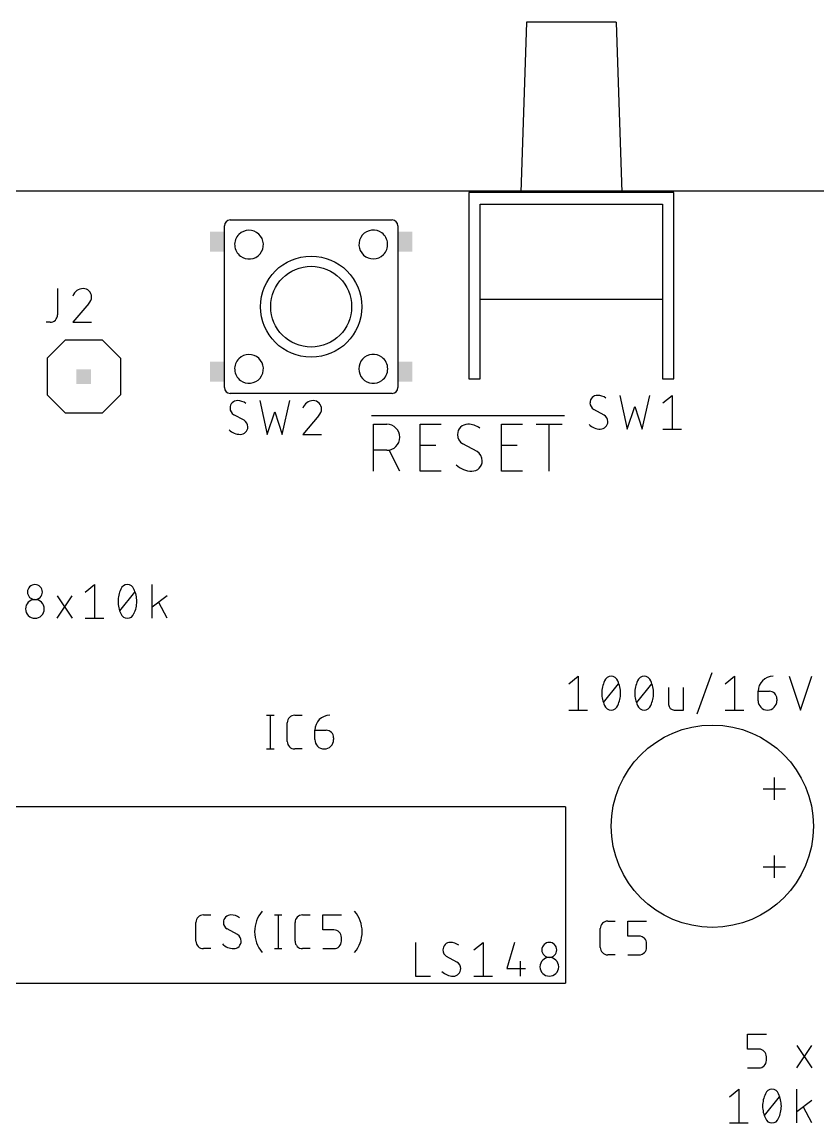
# Model space of a CAD drawing. Extents: x 0 to 102, y 0 to 103.
# Drawn here: x 32 to 59.53, y 42.75 to 80.85 of the extents above; entities that cross this region are included whole.
import ezdxf

# ---------------------------------------------------------------- set-up
doc = ezdxf.new("R2010")
doc.units = 0
for name, color, linetype in [('20', 30, 'CONTINUOUS'), ('21', 253, 'CONTINUOUS'), ('25', 253, 'CONTINUOUS'), ('51', 253, 'CONTINUOUS')]:
    doc.layers.add(name, color=color, linetype=linetype)

# ---------------------------------------------------------------- blocks, each defined once
blk = doc.blocks.new('RECT')
blk.add_solid([(-0.5, -0.5), (0.5, -0.5), (-0.5, 0.5), (0.5, 0.5)])

msp = doc.modelspace()

# ---------------------------------------------------------------- linework, layer by layer
at = {"layer": '20'}
msp.add_line((96, 75), (6, 75), dxfattribs=at)
at = {"layer": '21'}
for p, q in [((49.45, 80.85), (49.25, 74.95)), ((52.55, 80.85), (49.45, 80.85)), ((52.55, 80.85), (52.75, 74.95)), ((49.25, 74.95), (47.45, 74.95)), ((47.45, 74.95), (47.45, 71.1)), ((52.75, 74.95), (49.25, 74.95)), ((54.55, 74.95), (52.75, 74.95)), ((54.55, 71.1), (54.55, 74.95)), ((47.85, 71.25), (47.85, 74.55)), ((47.85, 74.55), (54.15, 74.55)), ((54.15, 74.55), (54.15, 71.25)), ((39.25, 74), (44.75, 74)), ((39, 69.55), (39, 72.45)), ((45, 72.45), (45, 69.6)), ((47.85, 71.05), (47.85, 71.25)), ((54.15, 71.25), (47.85, 71.25)), ((54.15, 71.25), (54.15, 71.05)), ((33.4963, 69.85), (32.8612, 69.215)), ((33.4963, 69.85), (34.7662, 69.85)), ((34.7662, 69.85), (35.4013, 69.215)), ((32.8612, 69.215), (32.8612, 67.945)), ((35.4013, 69.215), (35.4013, 67.945)), ((47.45, 68.9), (47.45, 68.5)), ((47.85, 68.5), (47.85, 68.95)), ((54.15, 68.95), (54.15, 68.5)), ((54.55, 68.5), (54.55, 68.9)), ((47.45, 68.5), (47.85, 68.5)), ((54.15, 68.5), (54.55, 68.5)), ((32.8612, 67.945), (33.4963, 67.31)), ((35.4013, 67.945), (34.7662, 67.31)), ((44.4, 68), (39.25, 68)), ((34.7662, 67.31), (33.4963, 67.31)), ((44.0862, 67.2379), (50.7598, 67.2379)), ((44.1624, 65.3075), (44.1624, 66.9331)), ((44.1624, 66.9331), (44.614, 66.9331)), ((45.7715, 65.3075), (45.7715, 66.9331)), ((45.7715, 66.9331), (46.494, 66.9331)), ((48.5851, 65.3075), (48.5851, 66.9331)), ((48.5851, 66.9331), (49.3076, 66.9331)), ((49.7805, 66.9331), (50.6836, 66.9331)), ((50.2321, 65.3075), (50.2321, 66.9331)), ((44.614, 66.0299), (44.1624, 66.0299)), ((45.0656, 65.3075), (44.7043, 66.0299)), ((45.7715, 66.2106), (46.3134, 66.2106)), ((47.7415, 65.9848), (47.2448, 66.2557)), ((48.5851, 66.2106), (49.127, 66.2106)), ((46.494, 65.3075), (45.7715, 65.3075)), ((49.3076, 65.3075), (48.5851, 65.3075)), ((34.1757, 61.1258), (34.5003, 61.3855)), ((34.5003, 61.3855), (34.5003, 60.2171)), ((36.5021, 60.2171), (36.5021, 61.3855)), ((33.2119, 60.2171), (33.7312, 60.996)), ((33.2119, 60.996), (33.7312, 60.2171)), ((35.3836, 60.4767), (35.9029, 61.1258)), ((37.0213, 60.996), (36.5021, 60.6065)), ((37.0213, 60.2171), (36.7292, 60.7688)), ((34.1757, 60.2171), (34.8248, 60.2171)), ((55.3579, 56.9122), (55.8772, 58.3403)), ((50.9115, 57.9508), (51.236, 58.2105)), ((51.236, 58.2105), (51.236, 57.0421)), ((52.1194, 57.3017), (52.6387, 57.9508)), ((53.2624, 57.3017), (53.7817, 57.9508)), ((56.3217, 57.9508), (56.6462, 58.2105)), ((56.6462, 58.2105), (56.6462, 57.0421)), ((58.5428, 58.2105), (58.9322, 57.0421)), ((58.9322, 57.0421), (59.3217, 58.2105)), ((54.3673, 57.821), (54.3673, 57.2368)), ((54.8866, 57.0421), (54.8866, 57.821)), ((57.4647, 57.6912), (57.8541, 57.6912)), ((57.4647, 57.3666), (57.4647, 57.6912)), ((58.1138, 57.4315), (58.1138, 57.3666)), ((50.9115, 57.0421), (51.5606, 57.0421)), ((54.562, 57.0421), (54.8866, 57.0421)), ((56.3217, 57.0421), (56.9708, 57.0421)), ((58.0273, 53.932), (58.0273, 54.7109)), ((57.6379, 54.3215), (58.4168, 54.3215)), ((50.8, 53.6893), (30.48, 53.6893)), ((50.8, 53.6893), (50.8, 47.5933)), ((58.0272, 51.2332), (58.0272, 52.0121)), ((57.6378, 51.6227), (58.4167, 51.6227)), ((38.2732, 49.9554), (38.5328, 49.9554)), ((40.7262, 49.9554), (40.9858, 49.9554)), ((40.856, 49.9554), (40.856, 48.7871)), ((41.7022, 49.9554), (41.9618, 49.9554)), ((42.3984, 49.4362), (42.3984, 49.9554)), ((42.3984, 49.9554), (43.0475, 49.9554)), ((38.0136, 49.0467), (38.0136, 49.6958)), ((41.4426, 49.0467), (41.4426, 49.6958)), ((39.4506, 49.2739), (39.0936, 49.4686)), ((42.7878, 49.4362), (42.3984, 49.4362)), ((43.0475, 49.0467), (43.0475, 49.1765)), ((38.5328, 48.7871), (38.2732, 48.7871)), ((40.7262, 48.7871), (40.9858, 48.7871)), ((41.9618, 48.7871), (41.7022, 48.7871)), ((42.3984, 48.7871), (42.7878, 48.7871)), ((45.6121, 49.003), (45.6121, 47.8346)), ((47.6291, 48.7433), (47.9536, 49.003)), ((47.9536, 49.003), (47.9536, 47.8346)), ((49.0317, 49.003), (48.7721, 48.0942)), ((47.0435, 48.3214), (46.6865, 48.5161)), ((48.7721, 48.0942), (49.4212, 48.0942)), ((49.2265, 48.3538), (49.2265, 47.8346)), ((45.6121, 47.8346), (46.1313, 47.8346)), ((47.6291, 47.8346), (48.2782, 47.8346)), ((30.48, 47.5933), (50.8, 47.5933)), ((57.0992, 45.3087), (57.0992, 45.828)), ((57.0992, 45.828), (57.7483, 45.828)), ((58.8024, 44.6596), (59.3217, 45.4385)), ((58.8024, 45.4385), (59.3217, 44.6596)), ((57.4887, 45.3087), (57.0992, 45.3087)), ((57.7483, 44.9192), (57.7483, 45.049)), ((57.0992, 44.6596), (57.4887, 44.6596)), ((56.4761, 43.6633), (56.8006, 43.923)), ((56.8006, 43.923), (56.8006, 42.7546)), ((58.8024, 42.7546), (58.8024, 43.923)), ((57.684, 43.0142), (58.2033, 43.6633)), ((59.3217, 43.5335), (58.8024, 43.144)), ((59.3217, 42.7546), (59.0296, 43.3063)), ((56.4761, 42.7546), (57.1252, 42.7546))]:
    msp.add_line(p, q, dxfattribs=at)
for centre, radius in [((42, 71), 1.75), ((42, 71), 1.4), ((55.88, 53.0225), 3.5)]:
    msp.add_circle(centre, radius, dxfattribs=at)
for centre, radius, start, end in [((39.8502, 73.1467), 0.4975, 232.8791, 134.749), ((44.1498, 73.1533), 0.4975, 52.8791, 314.749), ((39.8502, 68.8467), 0.4975, 232.8791, 134.749), ((44.15, 68.85), 0.5, 53.1301, 306.8699), ((44.614, 66.4815), 0.4516, 270, 90), ((47.4254, 66.5718), 0.3612, 89.9995, 180), ((47.4254, 66.2557), 0.6773, 53.1301, 89.9995), ((47.4311, 66.5718), 0.3669, 179.9998, 239.49), ((47.5552, 65.6687), 0.3669, 0, 59.4898), ((47.5609, 66.0706), 0.7631, 224.7608, 269.9999), ((47.5609, 65.6687), 0.3612, 270, 0), ((32.4429, 61.1258), 0.2596, 0, 180), ((35.6432, 61.1453), 0.2402, 90, 161.0751), ((35.6432, 61.1453), 0.2402, 18.9248, 90.0002), ((32.4429, 61.1258), 0.2596, 180, 0), ((36.2815, 60.8013), 0.9628, 154.0109, 180.0001), ((35.005, 60.8013), 0.9629, 359.9999, 25.9891), ((32.4429, 60.5416), 0.3246, 0, 180), ((36.2816, 60.8013), 0.9629, 180, 205.9888), ((35.0049, 60.8013), 0.9629, 334.0112, 360), ((32.4429, 60.5416), 0.3246, 180, 0), ((35.6432, 60.4572), 0.2402, 198.9254, 269.9998), ((35.6432, 60.4572), 0.2402, 270, 341.0747), ((53.0173, 57.6263), 0.9628, 154.0109, 180.0001), ((52.379, 57.9703), 0.2402, 90, 161.0751), ((52.379, 57.9703), 0.2402, 18.9248, 90.0002), ((51.7408, 57.6263), 0.9629, 359.9999, 25.9891), ((54.1603, 57.6263), 0.9628, 154.0109, 180.0001), ((53.522, 57.9703), 0.2402, 90, 161.0751), ((53.522, 57.9703), 0.2402, 18.9248, 90.0002), ((52.8837, 57.6263), 0.9629, 359.9999, 25.9891), ((57.984, 57.6912), 0.5193, 90.0003, 180), ((53.0174, 57.6263), 0.9629, 180, 205.9888), ((51.7407, 57.6263), 0.9629, 334.0112, 360), ((54.1604, 57.6263), 0.9629, 180, 205.9888), ((52.8837, 57.6263), 0.9629, 334.0112, 360), ((57.8541, 57.4315), 0.2596, 0, 90), ((52.379, 57.2822), 0.2402, 198.9254, 269.9998), ((52.379, 57.2822), 0.2402, 270, 341.0747), ((53.522, 57.2822), 0.2402, 198.9254, 269.9998), ((53.522, 57.2822), 0.2402, 270, 341.0747), ((54.562, 57.2368), 0.1947, 180, 270), ((57.7892, 57.3666), 0.3246, 180, 0), ((38.2732, 49.6958), 0.2596, 90.0007, 180), ((39.2234, 49.6958), 0.2596, 89.9993, 180), ((39.2234, 49.4686), 0.4868, 53.1301, 89.9993), ((41.155, 49.3713), 1.1116, 140.0338, 180.0001), ((41.7022, 49.6958), 0.2596, 90.0007, 180), ((42.6526, 49.3713), 1.1116, 359.9999, 39.9662), ((39.2274, 49.6958), 0.2637, 179.9998, 239.4902), ((39.3167, 49.0467), 0.2637, 0.0001, 59.4899), ((41.155, 49.3713), 1.1116, 180.0001, 219.966), ((42.7878, 49.1765), 0.2596, 0, 90), ((42.6526, 49.3713), 1.1116, 320.034, 359.9999), ((38.2732, 49.0467), 0.2596, 180, 270), ((39.3207, 49.3356), 0.5485, 224.761, 269.9999), ((39.3207, 49.0467), 0.2596, 270, 0), ((41.7022, 49.0467), 0.2596, 180, 270), ((42.7878, 49.0467), 0.2596, 270, 0), ((46.8163, 48.7433), 0.2596, 89.9993, 180), ((46.8163, 48.5161), 0.4868, 53.1301, 89.9993), ((50.2396, 48.7433), 0.2596, 0, 180), ((46.8203, 48.7433), 0.2637, 179.9998, 239.4902), ((50.2396, 48.1591), 0.3246, 0, 180), ((50.2396, 48.7433), 0.2596, 180, 0), ((46.9137, 48.0942), 0.2596, 270, 0), ((46.9096, 48.0942), 0.2637, 0.0001, 59.4899), ((50.2396, 48.1591), 0.3246, 180, 0), ((46.9137, 48.3831), 0.5485, 224.761, 269.9999), ((57.4887, 45.049), 0.2596, 0, 90), ((57.4887, 44.9192), 0.2596, 270, 0), ((57.9436, 43.6828), 0.2402, 90, 161.0751), ((57.9436, 43.6828), 0.2402, 18.9248, 90.0002), ((58.5819, 43.3388), 0.9628, 154.0109, 180.0001), ((57.3053, 43.3388), 0.9629, 359.9999, 25.9891), ((58.5819, 43.3388), 0.9629, 180, 205.9888), ((57.3053, 43.3388), 0.9629, 334.0112, 360), ((57.9436, 42.9947), 0.2402, 198.9254, 269.9998), ((57.9436, 42.9947), 0.2402, 270, 341.0747)]:
    msp.add_arc(centre, radius, start, end, dxfattribs=at)
at = {"layer": '25'}
for p, q in [((33.2253, 71.628), (33.2253, 70.7192)), ((34.3044, 71.1087), (33.7527, 70.4596)), ((32.9657, 70.4596), (32.8359, 70.4596)), ((33.7527, 70.4596), (34.4018, 70.4596)), ((52.6775, 67.9317), (52.9371, 66.7633)), ((53.4564, 66.7633), (53.716, 67.9317)), ((54.1676, 67.6721), (54.4921, 67.9317)), ((54.4921, 67.9317), (54.4921, 66.7633)), ((40.2221, 67.7492), (40.4818, 66.5808)), ((41.001, 66.5808), (41.2607, 67.7492)), ((52.1342, 67.2501), (51.7772, 67.4449)), ((52.9371, 66.7633), (53.1967, 67.5422)), ((53.1967, 67.5422), (53.4564, 66.7633)), ((39.6788, 67.0676), (39.3218, 67.2624)), ((40.4818, 66.5808), (40.7414, 67.3597)), ((40.7414, 67.3597), (41.001, 66.5808)), ((42.264, 67.2299), (41.7122, 66.5808)), ((54.1676, 66.7633), (54.8167, 66.7633)), ((41.7122, 66.5808), (42.3614, 66.5808)), ((40.4559, 56.8643), (40.7155, 56.8643)), ((40.5857, 56.8643), (40.5857, 55.6959)), ((41.4318, 56.8643), (41.6915, 56.8643)), ((41.1722, 55.9555), (41.1722, 56.6046)), ((42.128, 56.345), (42.5175, 56.345)), ((42.128, 56.0204), (42.128, 56.345)), ((42.7771, 56.0853), (42.7771, 56.0204)), ((40.4559, 55.6959), (40.7155, 55.6959)), ((41.6915, 55.6959), (41.4318, 55.6959)), ((52.2614, 49.7404), (52.5211, 49.7404)), ((52.9576, 49.2211), (52.9576, 49.7404)), ((52.9576, 49.7404), (53.6067, 49.7404)), ((52.0018, 48.8316), (52.0018, 49.4808)), ((53.3471, 49.2211), (52.9576, 49.2211)), ((53.6067, 48.8316), (53.6067, 48.9615)), ((52.5211, 48.572), (52.2614, 48.572)), ((52.9576, 48.572), (53.3471, 48.572))]:
    msp.add_line(p, q, dxfattribs=at)
for centre, radius, start, end in [((34.1097, 71.2527), 0.3753, 90.0001, 162.0549), ((34.1097, 71.3359), 0.2921, 0, 90), ((34.088, 71.3359), 0.3138, 313.604, 359.9996), ((32.9657, 70.7192), 0.2596, 270, 0), ((51.907, 67.6721), 0.2596, 89.9993, 180), ((51.907, 67.4449), 0.4868, 53.1301, 89.9993), ((39.4516, 67.4896), 0.2596, 89.9993, 180), ((39.4557, 67.4896), 0.2637, 179.9998, 239.4902), ((39.4516, 67.2624), 0.4868, 53.1301, 89.9993), ((42.0693, 67.3739), 0.3753, 90.0001, 162.0549), ((42.0693, 67.4571), 0.2921, 0, 90), ((42.0476, 67.4571), 0.3138, 313.604, 359.9996), ((51.911, 67.6721), 0.2637, 179.9998, 239.4902), ((39.545, 66.8404), 0.2637, 0.0001, 59.4899), ((52.0003, 67.0229), 0.2637, 0.0001, 59.4899), ((39.549, 67.1293), 0.5485, 224.761, 269.9999), ((39.549, 66.8404), 0.2596, 270, 0), ((52.0044, 67.3118), 0.5485, 224.761, 269.9999), ((52.0044, 67.0229), 0.2596, 270, 0), ((41.4318, 56.6046), 0.2596, 90.0007, 180), ((42.6473, 56.345), 0.5193, 90.0003, 180), ((42.4526, 56.0204), 0.3246, 180, 0), ((42.5175, 56.0853), 0.2596, 0, 90), ((41.4318, 55.9555), 0.2596, 180, 270), ((52.2614, 49.4808), 0.2596, 90.0007, 180), ((53.3471, 48.9615), 0.2596, 0, 90), ((52.2614, 48.8316), 0.2596, 180, 270), ((53.3471, 48.8316), 0.2596, 270, 0)]:
    msp.add_arc(centre, radius, start, end, dxfattribs=at)
at = {"layer": '51'}
for p, q in [((39.2, 74), (39.25, 74)), ((44.75, 74), (44.8, 74)), ((39, 72.45), (39, 73.8)), ((45, 73.8), (45, 72.45)), ((47.45, 71.1), (47.45, 68.9)), ((47.85, 68.95), (47.85, 71.05)), ((54.15, 71.05), (54.15, 68.95)), ((54.55, 68.9), (54.55, 71.1)), ((39, 68.2), (39, 69.55)), ((45, 69.6), (45, 68.2)), ((39.25, 68), (39.2, 68)), ((44.8, 68), (44.4, 68))]:
    msp.add_line(p, q, dxfattribs=at)
for centre, radius, start, end in [((39.2, 73.8), 0.2, 90, 180), ((44.8, 73.8), 0.2, 0, 90), ((44.1498, 73.1533), 0.4975, 314.749, 52.8791), ((39.8502, 73.1467), 0.4975, 134.749, 232.8791), ((39.8502, 68.8467), 0.4975, 134.749, 232.8791), ((44.15, 68.85), 0.5, 306.8699, 53.1301), ((39.2, 68.2), 0.2, 180, 270), ((44.8, 68.2), 0.2, 270, 0)]:
    msp.add_arc(centre, radius, start, end, dxfattribs=at)

# ---------------------------------------------------------------- block references
for p, xscale, yscale in [((38.75, 73.25), 0.5, 0.7), ((45.25, 73.25), 0.5, 0.7), ((38.75, 68.75), 0.5, 0.7), ((45.25, 68.75), 0.5, 0.7), ((34.1313, 68.58), 0.508, 0.508)]:
    msp.add_blockref('RECT', p, dxfattribs=dict(at, xscale=xscale, yscale=yscale))

doc.saveas('drawing.dxf')
